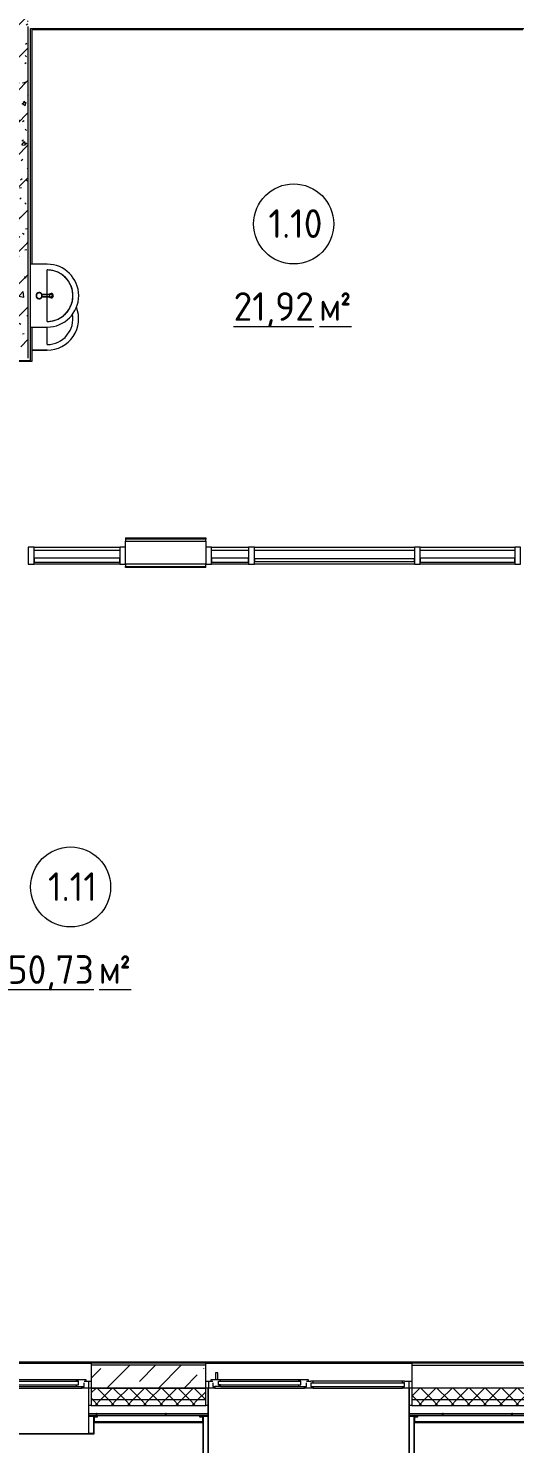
# Model space of a CAD drawing. Header units: millimetres. Extents: x -584918 to 2941280, y 3000189 to 4229862.
# Drawn here: x -439385 to -435135, y 3670590 to 3682957 of the extents above; entities that cross this region are included whole.
import ezdxf

# ---------------------------------------------------------------- set-up
doc = ezdxf.new("R2010")
doc.units = ezdxf.units.MM
for name, color, linetype, lineweight in [('_ Окна', 7, 'Continuous', 0), ('Витраж', 7, 'Continuous', 0), ('Марки помещений', 7, 'Continuous', 0), ('Обобщенные модели', 7, 'Continuous', 0), ('Окна', 7, 'Continuous', 0), ('Панели витража', 7, 'Continuous', 0), ('Перекрытие', 7, 'Continuous', 0), ('Сантехника', 7, 'Continuous', 0), ('Стены', 7, 'Continuous', 0), ('Стены внутренние', 7, 'Continuous', 0), ('Стены наружные', 7, 'Continuous', 0), ('Стены несущие', 7, 'Continuous', 0), ('Стены отделка', 7, 'Continuous', 0), ('Стены перегородки', 7, 'Continuous', 0), ('Стены штриховка', 7, 'Continuous', 0), ('экспертиза условные обозначения', 1, 'Continuous', 0)]:
    doc.layers.add(name, color=color, linetype=linetype, lineweight=lineweight)
doc.styles.add('GOST Common_2', font='', dxfattribs={"height": 500})
doc.styles.add('GOST Common_3', font='', dxfattribs={"width": 0.9, "height": 500})
doc.styles.get('GOST Common_2').set_extended_font_data('GOST Common')
doc.styles.get('GOST Common_3').set_extended_font_data('GOST Common')
pattern_1 = [(45, (-437515.92, 3663725.22), (-235.732, 235.732), []), (45, (-437358.77, 3663725.22), (-235.732, 235.732), [])]
pattern_2 = [(45, (-437515.92, 3663725.22), (-70.7107, 70.7107), []), (135, (-437515.92, 3663725.22), (-70.7107, -70.7107), [])]

# ---------------------------------------------------------------- blocks, each defined once
blk = doc.blocks.new('ADSK_Умывальник_Полукруглый_Керамический_ГОСТ30493-96 - 2-ой величины-1137962-АР Этаж 01')
at = {"layer": 'Сантехника', "color": 9, "true_color": 0xe1b7aa}
for p, q in [((-1704, 17171), (-1849, 17171)), ((-1704, 16906), (-1704, 17121)), ((-1704, 16671), (-1704, 16886)), ((-1849, 16621), (-1704, 16621))]:
    blk.add_line(p, q, dxfattribs=at)
at = {"layer": 'Сантехника', "color": 9, "true_color": 0xe1b7aa, "flags": 128}
blk.add_lwpolyline([(-1704, 16671), (-1695, 16671), (-1686, 16671), (-1677, 16672), (-1668, 16673), (-1659, 16675), (-1651, 16677), (-1642, 16679), (-1633, 16682), (-1625, 16685), (-1616, 16688), (-1608, 16692), (-1600, 16696), (-1592, 16700), (-1585, 16705), (-1577, 16710), (-1570, 16715), (-1563, 16721), (-1556, 16726), (-1549, 16733), (-1543, 16739), (-1537, 16745), (-1531, 16752), (-1525, 16759), (-1520, 16767), (-1515, 16774), (-1510, 16782), (-1506, 16790), (-1502, 16798), (-1498, 16806), (-1494, 16814), (-1491, 16823), (-1489, 16831), (-1486, 16840), (-1484, 16849), (-1482, 16857), (-1481, 16866), (-1480, 16875), (-1479, 16884), (-1479, 16893), (-1479, 16902), (-1480, 16911), (-1480, 16920), (-1482, 16929), (-1483, 16938), (-1485, 16947), (-1487, 16955), (-1490, 16964), (-1493, 16973), (-1496, 16981), (-1500, 16989), (-1503, 16997), (-1508, 17005), (-1512, 17013), (-1517, 17021), (-1522, 17028), (-1528, 17035), (-1533, 17042), (-1539, 17049), (-1546, 17055), (-1552, 17062), (-1559, 17067), (-1566, 17073), (-1573, 17079), (-1580, 17084), (-1588, 17088), (-1596, 17093), (-1604, 17097), (-1612, 17101), (-1620, 17104), (-1629, 17108), (-1637, 17110), (-1646, 17113), (-1655, 17115), (-1663, 17117), (-1672, 17118), (-1681, 17119), (-1690, 17120), (-1699, 17121), (-1704, 17121)], dxfattribs=at)
at = {"layer": 'Сантехника', "color": 9, "true_color": 0xe1b7aa}
for centre, radius, start, end in [((-1704, 16896), 275, 270, 90), ((-1704, 16896), 225, 270, 90), ((-1669, 16896), 20, 90, 150), ((-1669, 16896), 20, 210, 270), ((-1669, 16896), 20, 270, 90)]:
    blk.add_arc(centre, radius, start, end, dxfattribs=at)
blk = doc.blocks.new('ADSK_Смеситель_ГОСТ25809-96 - Для умывальника_Однорукояточный-V130-АР Этаж 01')
at = {"layer": 'Сантехника', "color": 253, "true_color": 0xaaaaaa}
for p, q in [((-1704, 16902), (-1750, 16902)), ((-1750, 16890), (-1704, 16890)), ((-1691, 16906), (-1749, 16906)), ((-1749, 16886), (-1691, 16886)), ((-1683, 16902), (-1704, 16902)), ((-1704, 16891), (-1704, 16901)), ((-1704, 16890), (-1683, 16890)), ((-1668, 16906), (-1691, 16906)), ((-1691, 16886), (-1668, 16886)), ((-1683, 16901), (-1683, 16902)), ((-1683, 16902), (-1683, 16901)), ((-1683, 16901), (-1683, 16891)), ((-1683, 16891), (-1683, 16890)), ((-1683, 16890), (-1683, 16891)), ((-1664, 16906), (-1668, 16906)), ((-1668, 16886), (-1664, 16886))]:
    blk.add_line(p, q, dxfattribs=at)
for radius, start, end in [(27.5, 90, 270), (27.5, 173.3116, 186.6875), (27.5, 135, 168.0226), (27.5, 191.9767, 225), (24.5, 90, 270), (27.5, 113.3113, 126.6872), (27.5, 233.3119, 246.6878), (27.5, 90, 108.0223), (27.5, 251.9769, 270), (27.5, 71.9777, 90), (27.5, 11.0769, 90), (24.5, 270, 90), (27.5, 270, 348.9224), (27.5, 270, 288.0231), (27.5, 53.3128, 66.6887), (27.5, 293.3122, 306.6881), (27.5, 32.4658, 45), (27.5, 315, 327.5342), (27.5, 11.9774, 30), (24.5, 10.2298, 15), (24.5, 10.2298, 15), (24.5, 345, 349.7702), (24.5, 345, 349.7702), (27.5, 330, 348.0233)]:
    blk.add_arc((-1774, 16896), radius, start, end, dxfattribs=at)
for start_param, end_param in [(4.712389, 6.222276), (3.202502, 4.712389)]:
    blk.add_ellipse((-1664, 16896), major_axis=(0, 10), ratio=0.965926, start_param=start_param, end_param=end_param, dxfattribs=at)
for points, knots in [([(-1750, 16900), (-1750, 16900), (-1750, 16901), (-1750, 16901), (-1750, 16902), (-1750, 16902), (-1751, 16902)], [0.13888889, 0.13888889, 0.13888889, 0.13888889, 0.16666667, 0.19444444, 0.20833333, 0.22222222, 0.22222222, 0.22222222, 0.22222222]), ([(-1751, 16889), (-1751, 16889), (-1750, 16889), (-1750, 16890), (-1750, 16890), (-1750, 16891), (-1750, 16891)], [0.77430556, 0.77430556, 0.77430556, 0.77430556, 0.78298611, 0.79166667, 0.82638889, 0.86111111, 0.86111111, 0.86111111, 0.86111111]), ([(-1704, 16902), (-1704, 16902), (-1704, 16902), (-1704, 16901), (-1704, 16901), (-1704, 16901), (-1704, 16901), (-1704, 16901)], [0, 0, 0, 0, 0.166667, 0.333333, 0.5, 0.666667, 1, 1, 1, 1]), ([(-1703, 16890), (-1703, 16890), (-1703, 16890), (-1703, 16890), (-1703, 16890), (-1703, 16890), (-1703, 16890), (-1703, 16891)], [0, 0, 0, 0, 0.166667, 0.333333, 0.5, 0.666667, 1, 1, 1, 1]), ([(-1694, 16891), (-1694, 16889), (-1693, 16887), (-1692, 16886), (-1691, 16886), (-1691, 16886)], [0.1666667, 0.1666667, 0.1666667, 0.1666667, 0.3333333, 0.4166667, 0.5, 0.5, 0.5, 0.5]), ([(-1668, 16906), (-1668, 16906), (-1668, 16906), (-1667, 16906), (-1667, 16905), (-1666, 16905), (-1666, 16905), (-1665, 16905), (-1665, 16905), (-1664, 16904), (-1664, 16904), (-1664, 16903), (-1663, 16903), (-1663, 16902), (-1662, 16902), (-1662, 16901), (-1661, 16899), (-1661, 16898), (-1661, 16896), (-1661, 16896)], [0.5, 0.5, 0.5, 0.5, 0.5208333, 0.5416667, 0.5625, 0.5833333, 0.6041667, 0.625, 0.6458333, 0.6666667, 0.6875, 0.7083333, 0.75, 0.7708333, 0.7916667, 0.8333333, 0.875, 0.9166667, 1, 1, 1, 1]), ([(-1661, 16896), (-1661, 16895), (-1661, 16893), (-1661, 16892), (-1662, 16891), (-1662, 16890), (-1663, 16889), (-1663, 16888), (-1664, 16888), (-1664, 16887), (-1665, 16887), (-1665, 16886), (-1666, 16886), (-1666, 16886), (-1667, 16886), (-1667, 16886), (-1668, 16886), (-1668, 16886), (-1668, 16886)], [0, 0, 0, 0, 0.0833333, 0.125, 0.1666667, 0.2083333, 0.2291667, 0.25, 0.2916667, 0.3333333, 0.3541667, 0.375, 0.3958333, 0.4166667, 0.4375, 0.4583333, 0.4791667, 0.5, 0.5, 0.5, 0.5])]:
    blk.add_open_spline(points, degree=3, knots=knots, dxfattribs=at)
for points in [[(-1749, 16901), (-1749, 16901), (-1749, 16901), (-1749, 16901), (-1750, 16901), (-1750, 16901), (-1750, 16902), (-1750, 16902)], [(-1750, 16890), (-1750, 16890), (-1750, 16890), (-1750, 16890), (-1749, 16890), (-1749, 16890), (-1749, 16891), (-1749, 16891)], [(-1749, 16902), (-1749, 16902), (-1749, 16902), (-1749, 16902)], [(-1749, 16891), (-1749, 16892), (-1749, 16896), (-1749, 16899), (-1749, 16901)], [(-1749, 16890), (-1749, 16890), (-1749, 16890), (-1749, 16890), (-1749, 16890)], [(-1704, 16891), (-1704, 16890), (-1704, 16890), (-1704, 16890), (-1704, 16890), (-1704, 16890)], [(-1703, 16901), (-1703, 16901), (-1703, 16901), (-1703, 16902), (-1703, 16902), (-1703, 16902)], [(-1691, 16906), (-1691, 16906), (-1692, 16905), (-1693, 16904), (-1694, 16903), (-1694, 16901), (-1694, 16901)]]:
    blk.add_open_spline(points, degree=3, dxfattribs=at)
blk = doc.blocks.new('ADSK_СифонБутылочный_ГОСТ23289-94 - Для умывальника_Вертикальный выпуск_DN40-1137964-АР Этаж 01')
at = {"layer": 'Сантехника', "color": 253, "true_color": 0xaaaaaa}
for start, end in [(79.4516, 159.5775), (257.2111, 336.8098)]:
    blk.add_arc((0, 0), 13.3, start, end, dxfattribs=at)
blk = doc.blocks.new('ВК_Домодедово_rvt-1-АР Этаж 01')
at = {"layer": 'Сантехника', "color": 253, "lineweight": 9, "true_color": 0xaaaaaa}
for name in ['ADSK_Умывальник_Полукруглый_Керамический_ГОСТ30493-96 - 2-ой величины-1137962-АР Этаж 01', 'ADSK_Смеситель_ГОСТ25809-96 - Для умывальника_Однорукояточный-V130-АР Этаж 01']:
    blk.add_blockref(name, (0, 0), dxfattribs=at)
at = {"layer": 'Сантехника', "color": 253, "lineweight": 9, "true_color": 0xaaaaaa, "rotation": 149.9999999999594}
blk.add_blockref('ADSK_СифонБутылочный_ГОСТ23289-94 - Для умывальника_Вертикальный выпуск_DN40-1137964-АР Этаж 01', (-1669, 16896), dxfattribs=at)
blk = doc.blocks.new('Системная панель - Cтеклопакет Двухкамерный_36 мм-7512020-АР Этаж 01')
at = {"layer": 'Панели витража', "lineweight": 18}
for p, q in [((162, 18), (-162, 18)), ((-162, 18), (-162, -18)), ((162, -18), (162, 18)), ((-162, -18), (162, -18))]:
    blk.add_line(p, q, dxfattribs=at)
blk = doc.blocks.new('Прямоугольный импост - 50х120 мм _горизонтальный импост витража_-7512009-АР Этаж 01')
at = {"layer": 'Витраж'}
blk.add_line((56, 14669), (-269, 14669), dxfattribs=at)
blk = doc.blocks.new('Прямоугольный импост - 50х150 мм-7511836-АР Этаж 01')
at = {"layer": 'Витраж', "lineweight": 18}
for p, q in [((-50, 35), (0, 35)), ((-50, -115), (-50, 35)), ((0, 35), (0, -115)), ((0, -115), (-50, -115))]:
    blk.add_line(p, q, dxfattribs=at)
blk = doc.blocks.new('Прямоугольный импост - 50х120 мм _горизонтальный импост витража_-7513030-АР Этаж 01')
at = {"layer": 'Витраж'}
blk.add_line((2381, 14669), (1556, 14669), dxfattribs=at)
blk = doc.blocks.new('Прямоугольный импост - 50х150 мм-7511829-АР Этаж 01')
at = {"layer": 'Витраж', "lineweight": 18}
for p, q in [((-25, 35), (25, 35)), ((-25, -115), (-25, 35)), ((25, 35), (25, -115)), ((25, -115), (-25, -115))]:
    blk.add_line(p, q, dxfattribs=at)
blk = doc.blocks.new('Системная панель - Cтеклопакет Двухкамерный_36 мм-7513032-АР Этаж 01')
at = {"layer": 'Панели витража', "lineweight": 18}
for p, q in [((413, 18), (-413, 18)), ((-413, 18), (-413, -18)), ((413, -18), (413, 18)), ((-413, -18), (413, -18))]:
    blk.add_line(p, q, dxfattribs=at)
blk = doc.blocks.new('Прямоугольный импост - 50х150 мм-7511842-АР Этаж 01')
at = {"layer": 'Витраж', "lineweight": 18}
for p, q in [((0, 35), (-50, 35)), ((-50, 35), (-50, -115)), ((0, -115), (0, 35)), ((-50, -115), (0, -115))]:
    blk.add_line(p, q, dxfattribs=at)
blk = doc.blocks.new('Системная панель - Cтеклопакет Двухкамерный_36 мм-7512026-АР Этаж 01')
at = {"layer": 'Панели витража', "lineweight": 18}
for p, q in [((375, 18), (-375, 18)), ((-375, 18), (-375, -18)), ((375, -18), (375, 18)), ((-375, -18), (375, -18))]:
    blk.add_line(p, q, dxfattribs=at)
blk = doc.blocks.new('Прямоугольный импост - 50х120 мм _горизонтальный импост витража_-7512018-АР Этаж 01')
at = {"layer": 'Витраж'}
blk.add_line((-1069, 14669), (-1819, 14669), dxfattribs=at)
blk = doc.blocks.new('Системная панель - Cтеклопакет Однокамерный_25 мм-7757014-АР Этаж 01')
at = {"layer": 'Панели витража', "lineweight": 18}
for p, q in [((700, 12.5), (-700, 12.5)), ((-700, 12.5), (-700, -12.5)), ((700, -12.5), (700, 12.5)), ((-700, -12.5), (700, -12.5))]:
    blk.add_line(p, q, dxfattribs=at)
blk = doc.blocks.new('Прямоугольный импост - 50х120 мм _горизонтальный импост витража_-7512015-АР Этаж 01')
at = {"layer": 'Витраж'}
blk.add_line((1506, 14669), (106, 14669), dxfattribs=at)
blk = doc.blocks.new('ASVP_2D_Раковина - Раковина 550х420-V217-АР Этаж 01')
at = {"layer": 'Сантехника'}
for p, q in [((116, 155), (-35, 155)), ((166, 20), (166, 155)), ((166, 155), (166, 20))]:
    blk.add_line(p, q, dxfattribs=at)
for radius, start, end in [(275, 360, 111.7297), (275, 360, 111.5777), (225, 0, 100.172)]:
    blk.add_arc((-109, 155), radius, start, end, dxfattribs=at)
blk = doc.blocks.new('Окно_ПВХ_1Створка_1Фрамуга-верх - ОП_2100_h_х1150_1ст1фр-7962699-АР Этаж 01')
at = {"layer": '_ Окна'}
for p, q in [((-600, -40), (-537, -40)), ((-600, -100), (-600, -40)), ((-519, -100), (-600, -100)), ((-575, -40), (-575, -100)), ((-555, -26), (-555, -40)), ((-470, -26), (-555, -26)), ((-537, -54), (-537, -86)), ((-537, -86), (-519, -86)), ((-519, -86), (-519, -100)), ((-470, -86), (-519, -86)), ((-488, -40), (-470, -40)), ((-488, -72), (-488, -40)), ((-488, -40), (488, -40)), ((-470, -72), (-488, -72)), ((-488, -72), (488, -72)), ((-470, -40), (-470, -26)), ((-470, -86), (-470, -72)), ((555, -26), (470, -26)), ((470, -40), (470, -26)), ((488, -40), (470, -40)), ((470, -72), (488, -72)), ((470, -86), (470, -72)), ((470, -86), (519, -86)), ((488, -72), (488, -40)), ((519, -86), (537, -86)), ((519, -100), (519, -86)), ((600, -100), (519, -100)), ((537, -40), (600, -40)), ((537, -86), (537, -54)), ((555, -40), (555, -26)), ((575, -40), (575, -100)), ((600, -40), (600, -100))]:
    blk.add_line(p, q, dxfattribs=at)
at = {"layer": 'Окна'}
for p, q in [((-494, 34), (-514, 34)), ((-514, 34), (-514, -26)), ((-494, -26), (-494, 34)), ((-519, -100), (519, -100)), ((470, -26), (-470, -26)), ((-470, -86), (470, -86))]:
    blk.add_line(p, q, dxfattribs=at)
blk = doc.blocks.new('Окно_ПВХ_2Створки_1Фрамуга-верх - ОП_2100_h_х1750_2ст1фр-7975843-АР Этаж 01')
at = {"layer": '_ Окна'}
for p, q in [((-900, -40), (-837, -40)), ((-900, -100), (-900, -40)), ((-819, -100), (-900, -100)), ((-875, -40), (-875, -100)), ((-855, -26), (-855, -40)), ((-770, -26), (-855, -26)), ((-837, -54), (-837, -86)), ((-837, -86), (-819, -86)), ((-819, -86), (-819, -100)), ((-770, -86), (-819, -86)), ((-788, -40), (-770, -40)), ((-788, -72), (-788, -40)), ((-788, -40), (-69, -40)), ((-770, -72), (-788, -72)), ((-788, -72), (-69, -72)), ((-770, -40), (-770, -26)), ((-770, -86), (-770, -72)), ((-2, -26), (-87, -26)), ((-87, -40), (-87, -26)), ((-69, -40), (-87, -40)), ((-87, -72), (-69, -72)), ((-87, -86), (-87, -72)), ((-87, -86), (-38, -86)), ((-69, -72), (-69, -40)), ((-38, -86), (-20, -86)), ((-38, -100), (-38, -86)), ((38, -100), (-38, -100)), ((-20, -40), (20, -40)), ((-20, -86), (-20, -54)), ((-2, -40), (-2, -26)), ((38, -40), (20, -40)), ((20, -54), (20, -86)), ((20, -54), (837, -54)), ((20, -54), (38, -54)), ((20, -86), (38, -86)), ((38, -54), (38, -40)), ((38, -86), (38, -100)), ((38, -86), (819, -86)), ((837, -40), (819, -40)), ((819, -54), (819, -40)), ((837, -54), (819, -54)), ((819, -86), (837, -86)), ((819, -100), (819, -86)), ((900, -100), (819, -100)), ((837, -40), (900, -40)), ((837, -86), (837, -54)), ((875, -40), (875, -100)), ((900, -40), (900, -100))]:
    blk.add_line(p, q, dxfattribs=at)
at = {"layer": 'Окна'}
for p, q in [((-794, 34), (-814, 34)), ((-814, 34), (-814, -26)), ((-794, -26), (-794, 34)), ((-819, -100), (-38, -100)), ((-87, -26), (-770, -26)), ((-770, -86), (-87, -86)), ((819, -40), (38, -40)), ((38, -100), (819, -100))]:
    blk.add_line(p, q, dxfattribs=at)
blk = doc.blocks.new('Откос с зашивкой _верх_низ_ - Откос-V220-АР Этаж 01')
at = {"layer": 'Обобщенные модели'}
for p, q in [((-625, 100), (-625, -50)), ((-575, 100), (-625, 100)), ((-620, -55), (-620, 95)), ((-620, 95), (-575, 95)), ((-580, 100), (-580, -300)), ((-575, 100), (-580, 100)), ((575, 100), (-575, 100)), ((-575, -300), (-575, 100)), ((-575, 95), (-575, 100)), ((-575, 100), (575, 100)), ((580, 100), (575, 100)), ((575, 100), (575, -300)), ((625, 100), (575, 100)), ((575, 100), (575, 95)), ((575, 95), (620, 95)), ((580, -300), (580, 100)), ((620, 95), (620, -55)), ((625, -50), (625, 100)), ((-625, -50), (-655, -50)), ((-655, -50), (-655, -55)), ((-655, -55), (-620, -55)), ((-580, -55), (-620, -55)), ((620, -55), (580, -55)), ((620, -55), (655, -55)), ((655, -50), (625, -50)), ((655, -55), (655, -50))]:
    blk.add_line(p, q, dxfattribs=at)
blk = doc.blocks.new('Откос с зашивкой _верх_низ_ - Откос-7944805-АР Этаж 01')
at = {"layer": 'Обобщенные модели'}
for p, q in [((-925, 500), (-925, -50)), ((-875, 500), (-925, 500)), ((-920, -55), (-920, 495)), ((-920, 495), (-875, 495)), ((-880, 500), (-880, -300)), ((-875, 500), (-880, 500)), ((875, 500), (-875, 500)), ((-875, -300), (-875, 500)), ((-875, 495), (-875, 500)), ((-875, 500), (875, 500)), ((-875, 495), (875, 495)), ((880, 500), (875, 500)), ((875, 500), (875, -300)), ((925, 500), (875, 500)), ((875, 500), (875, 495)), ((875, 495), (920, 495)), ((880, -300), (880, 500)), ((920, 495), (920, -55)), ((925, -50), (925, 500)), ((-925, -50), (-955, -50)), ((-955, -50), (-955, -55)), ((-955, -55), (-920, -55)), ((-880, -55), (-920, -55)), ((920, -55), (880, -55)), ((920, -55), (955, -55)), ((955, -50), (925, -50)), ((955, -55), (955, -50))]:
    blk.add_line(p, q, dxfattribs=at)
blk = doc.blocks.new('Прямоугольный импост - 5х20 мм  _зазор керамогранита цоколя_-7684918-АР Этаж 01')
at = {"layer": 'Витраж'}
for p, q in [((-2.5, -10), (-2.5, 10)), ((-2.5, 10), (2.5, 10)), ((2.5, 10), (2.5, -10)), ((2.5, -10), (-2.5, -10))]:
    blk.add_line(p, q, dxfattribs=at)
blk = doc.blocks.new('ASVP_Марка_Помещение_ДваЗначения - Номер Площадь-685795-АР Этаж 01')
at = {"layer": 'Марки помещений'}
blk.add_circle((0, 0), 3.5, dxfattribs=at)

msp = doc.modelspace()

# ---------------------------------------------------------------- hatches: boundary and pattern name
at = {"layer": 'Стены внутренние'}
h = msp.add_hatch(dxfattribs=at)
h.set_pattern_fill('FP_1', color=256, style=0, pattern_type=2)
h.set_pattern_definition([(45, (-437515.92, 3663725.22), (-141.4214, 141.4214), [])])
h.paths.add_polyline_path([(-439385.026, 3680174.55), (-439385.026, 3684745.914), (-439485.026, 3684786.213), (-439485.026, 3680174.55), (-439438.151, 3680174.55)])
h = msp.add_hatch(dxfattribs=at)
h.set_pattern_fill('FP_2', color=256, style=0, pattern_type=2)
h.set_pattern_definition([(50, (-437515.92, 3663725.22), (364.368, -31.8783), [38.1, -419.1]), (355, (-437515.92, 3663725.2), (-70.486, 382.113), [30.48, -335.28]), (100.451, (-437485.56, 3663722.56), (293.885, 350.2334), [32.38, -356.18]), (46.184, (-437515.92, 3663826.8), (542.1585, -84.086), [57.15, -628.65]), (96.636, (-437470.74, 3663819.8), (474.805, 494.855), [48.57, -534.27]), (351.184, (-437515.9, 3663826.8), (474.81, 494.85), [45.72, -502.92]), (21, (-437465.12, 3663801.42), (303.2285, -204.5305), [38.1, -419.1]), (326, (-437465.12, 3663801.4), (123.604, 368.376), [30.48, -335.28]), (71.451, (-437439.86, 3663784.37), (426.834, 163.843), [32.38, -356.18]), (37.5, (-437515.92, 3663725.22), (6.17665, 169.11015), [16.764, -314.452, 16.764, -323.596, -336.55]), (37.5, (-437515.92, 3663725.22), (6.17665, 169.11015), [-671.576, 16.764, -319.786]), (7.5, (-437515.92, 3663725.22), (133.6389, 200.3615), [16.764, -177.292, 16.764, -306.832, -128.27]), (7.5, (-437515.92, 3663725.22), (133.6389, 200.3615), [-517.652, 16.764, -111.506]), (327.5, (-437629.21, 3663725.22), (271.1818, -11.4584), [16.764, -110.236, 16.764, -379.476, -525.78]), (327.5, (-437629.21, 3663725.22), (271.1818, -11.4584), [-523.24, 16.764, -509.016]), (317.5, (-437680, 3663725.22), (296.2585, 50.8528), [16.764, -148.336, 16.764, -246.38, -373.38]), (317.5, (-437680, 3663725.22), (296.2585, 50.8528), [-428.244, 16.764, -356.616])])
h.paths.add_polyline_path([(-439385.026, 3680174.55), (-439385.026, 3684745.914), (-439485.026, 3684786.213), (-439485.026, 3680174.55), (-439438.151, 3680174.55)])
h = msp.add_hatch(dxfattribs=at)
h.set_pattern_fill('FP_30', color=256, style=0, pattern_type=2)
h.set_pattern_definition([(45, (-437515.92, 3663725.22), (-224.506, 224.506), []), (45, (-437291.42, 3663725.22), (-224.506, 224.506), [396.875, -79.375, 3.353, -76.022])])
h.paths.add_polyline_path([(-440635.026, 3671074.55), (-440035.026, 3671074.55), (-440035.026, 3671274.55), (-440635.026, 3671274.55), (-440635.026, 3671088.55)])
h.paths.add_polyline_path([(-438450.389, 3671074.55), (-437835.026, 3671074.55), (-437835.026, 3671274.55), (-438835.026, 3671274.55), (-438835.026, 3671074.55)])
at = {"layer": 'Стены наружные'}
h = msp.add_hatch(dxfattribs=at)
h.set_pattern_fill('FP_57', color=256, style=0, pattern_type=2)
h.set_pattern_definition(pattern_2)
h.paths.add_polyline_path([(-436035.026, 3670974.55), (-434835.026, 3670974.55), (-434835.026, 3671074.55), (-436035.026, 3671074.55)])
h.paths.add_polyline_path([(-447782.236, 3670974.55), (-447385.026, 3670974.55), (-447385.026, 3671074.55), (-448535.026, 3671074.55), (-448535.026, 3670974.55), (-448435.026, 3670974.55)])
h.paths.add_polyline_path([(-440635.026, 3670974.55), (-440035.026, 3670974.55), (-440035.026, 3671074.55), (-440635.026, 3671074.55)])
h.paths.add_polyline_path([(-446165.026, 3670974.55), (-444985.026, 3670974.55), (-444985.026, 3671074.55), (-446185.026, 3671074.55), (-446185.026, 3670974.55)])
h.paths.add_polyline_path([(-437835.026, 3670974.55), (-437835.026, 3671074.55), (-438835.026, 3671074.55), (-438835.026, 3670974.55), (-437855.026, 3670974.55)])
h.paths.add_polyline_path([(-443165.026, 3670974.55), (-441635.026, 3670974.55), (-441635.026, 3671074.55), (-443185.026, 3671074.55), (-443185.026, 3670974.55)])
h = msp.add_hatch(dxfattribs=at)
h.set_pattern_fill('FP_57', color=256, style=0, pattern_type=2)
h.set_pattern_definition(pattern_2)
h.paths.add_polyline_path([(-435077.856, 3670924.55), (-434735.026, 3670924.55), (-434735.026, 3670974.55), (-436035.026, 3670974.55), (-436035.026, 3670924.55), (-435650.836, 3670924.55)])
h.paths.add_polyline_path([(-443160.026, 3670924.55), (-441635.026, 3670924.55), (-441635.026, 3670974.55), (-443185.026, 3670974.55), (-443185.026, 3670924.55), (-443165.026, 3670924.55)])
h.paths.add_polyline_path([(-440610.026, 3670924.55), (-440035.026, 3670924.55), (-440035.026, 3670974.55), (-440635.026, 3670974.55), (-440635.026, 3670924.55), (-440615.026, 3670924.55)])
h.paths.add_polyline_path([(-438810.026, 3670924.55), (-437835.026, 3670924.55), (-437835.026, 3670974.55), (-438835.026, 3670974.55), (-438835.026, 3670924.55), (-438815.026, 3670924.55)])
h.paths.add_polyline_path([(-445005.026, 3670924.55), (-444985.026, 3670924.55), (-444985.026, 3670974.55), (-446185.026, 3670974.55), (-446185.026, 3670924.55), (-445010.026, 3670924.55)])
h.paths.add_polyline_path([(-447405.026, 3670924.55), (-447385.026, 3670924.55), (-447385.026, 3670974.55), (-448585.026, 3670974.55), (-448585.026, 3670924.55), (-447410.026, 3670924.55)])
h = msp.add_hatch(dxfattribs=at)
h.set_pattern_fill('FP_6', color=256, style=0, pattern_type=2)
h.set_pattern_definition(pattern_1)
h.paths.add_polyline_path([(-438450.389, 3670774.55), (-437860.026, 3670774.55), (-437860.026, 3670782.55), (-438810.026, 3670782.55), (-438810.026, 3670774.55)])
h = msp.add_hatch(dxfattribs=at)
h.set_pattern_fill('FP_6', color=256, style=0, pattern_type=2)
h.set_pattern_definition(pattern_1)
h.paths.add_polyline_path([(-436010.026, 3670774.55), (-435335.026, 3670774.55), (-435335.026, 3670782.55), (-436010.026, 3670782.55)])
h = msp.add_hatch(dxfattribs=at)
h.set_pattern_fill('FP_6', color=256, style=0, pattern_type=2)
h.set_pattern_definition(pattern_1)
h.paths.add_polyline_path([(-434543.047, 3670774.55), (-434543.026, 3670774.55), (-434543.026, 3670782.55), (-435335.026, 3670782.55), (-435335.026, 3670774.55), (-434593.026, 3670774.55)])
at = {"layer": 'экспертиза условные обозначения'}
h = msp.add_hatch(dxfattribs=at)
h.set_pattern_fill('GRASS', color=3, scale=24)
h.set_pattern_definition([(90, (-478209.37, 3564622.25), (-431.0523, 431.0523), [114.3, -747.8046]), (45, (-478209.37, 3564622.25), (-431.0523, 431.0523), [114.3, -495.3]), (135, (-478209.37, 3564622.25), (-431.0523, -431.0523), [114.3, -495.3])])
edge = h.paths.add_edge_path()
edge.add_line((-438292.262, 3686569.652), (-430259.503, 3683333.416))
edge.add_line((-430259.503, 3683333.416), (-428543.593, 3682641.93))
edge.add_line((-428543.593, 3682641.93), (-415272.751, 3677293.979))
edge.add_line((-415272.751, 3677293.979), (-415982.926, 3675531.693))
edge.add_line((-415982.926, 3675531.693), (-415982.926, 3673474.55))
edge.add_line((-415982.926, 3673474.55), (-417482.926, 3673474.55))
edge.add_line((-417482.926, 3673474.55), (-417482.926, 3676136.17))
edge.add_line((-417482.926, 3676136.17), (-421682.926, 3677828.708))
edge.add_line((-421682.926, 3677828.708), (-421682.926, 3677774.55))
edge.add_line((-421682.926, 3677774.55), (-423032.926, 3677774.55))
edge.add_line((-423032.926, 3677774.55), (-423032.926, 3678372.737))
edge.add_line((-423032.926, 3678372.737), (-424526.313, 3678974.55))
edge.add_line((-424526.313, 3678974.55), (-426708.102, 3678974.55))
edge.add_line((-426708.102, 3678974.55), (-426708.102, 3679852.235))
edge.add_line((-426708.102, 3679852.235), (-428273.224, 3680482.499))
edge.add_line((-428273.224, 3680482.499), (-430623.41, 3681425.916))
edge.add_arc((-430932.926, 3680370.36), 1100, 73.6575304, 174.5648861)
edge.add_line((-432027.98, 3680474.55), (-434782.926, 3680474.55))
edge.add_line((-434782.926, 3680474.55), (-434782.926, 3683107.812))
edge.add_line((-434782.926, 3683107.812), (-439002.437, 3684807.366))
edge.add_line((-439002.437, 3684807.366), (-438292.262, 3686569.652))

# ---------------------------------------------------------------- linework, layer by layer
at = {"layer": 'Перекрытие'}
for p, q in [((-439335.026, 3678424.55), (-438585.026, 3678424.55)), ((-438535.026, 3678424.55), (-438535.026, 3678474.55)), ((-437835.026, 3678474.55), (-437835.026, 3678424.55)), ((-437785.026, 3678424.55), (-437460.026, 3678424.55)), ((-437410.026, 3678424.55), (-436010.026, 3678424.55)), ((-435960.026, 3678424.55), (-435135.026, 3678424.55)), ((-438585.026, 3678274.55), (-439335.026, 3678274.55)), ((-437460.026, 3678274.55), (-437785.026, 3678274.55)), ((-436010.026, 3678274.55), (-437410.026, 3678274.55)), ((-435135.026, 3678274.55), (-435960.026, 3678274.55))]:
    msp.add_line(p, q, dxfattribs=at)
at = {"layer": 'Стены'}
for p, q in [((-438855.026, 3670854.55), (-438790.026, 3670854.55)), ((-438790.026, 3670834.55), (-438855.026, 3670834.55)), ((-438790.026, 3670834.55), (-438790.026, 3670854.55)), ((-438785.026, 3670854.55), (-438185.026, 3670854.55)), ((-438785.026, 3670834.55), (-438785.026, 3670854.55)), ((-438185.026, 3670834.55), (-438785.026, 3670834.55)), ((-438185.026, 3670834.55), (-438185.026, 3670854.55)), ((-438180.026, 3670854.55), (-437815.026, 3670854.55)), ((-438180.026, 3670834.55), (-438180.026, 3670854.55)), ((-437815.026, 3670834.55), (-438180.026, 3670834.55)), ((-436055.026, 3670854.55), (-435765.026, 3670854.55)), ((-435765.026, 3670834.55), (-436055.026, 3670834.55)), ((-435765.026, 3670834.55), (-435765.026, 3670854.55)), ((-435760.026, 3670854.55), (-435160.026, 3670854.55)), ((-435760.026, 3670834.55), (-435760.026, 3670854.55)), ((-435160.026, 3670834.55), (-435760.026, 3670834.55)), ((-435160.026, 3670834.55), (-435160.026, 3670854.55)), ((-435155.026, 3670854.55), (-434615.026, 3670854.55)), ((-435155.026, 3670834.55), (-435155.026, 3670854.55)), ((-434595.026, 3670834.55), (-435155.026, 3670834.55))]:
    msp.add_line(p, q, dxfattribs=at)
at = {"layer": 'Стены внутренние'}
for p, q in [((-435065.026, 3682944.55), (-439355.026, 3682944.55)), ((-439355.026, 3682944.55), (-439355.026, 3680895.826)), ((-439355.026, 3680345.826), (-439355.026, 3680044.55)), ((-439355.026, 3680044.55), (-440655.026, 3680044.55)), ((-438535.026, 3678504.55), (-437835.026, 3678504.55)), ((-438535.026, 3678504.55), (-438535.026, 3678494.55)), ((-437835.026, 3678504.55), (-437835.026, 3678494.55)), ((-438535.026, 3678244.55), (-438535.026, 3678254.55)), ((-437835.026, 3678244.55), (-438535.026, 3678244.55)), ((-437835.026, 3678244.55), (-437835.026, 3678254.55)), ((-442305.026, 3671304.55), (-435065.026, 3671304.55)), ((-440035.026, 3671294.55), (-438835.026, 3671294.55)), ((-437835.026, 3671294.55), (-436035.026, 3671294.55)), ((-436035.026, 3671274.55), (-436035.026, 3671134.55))]:
    msp.add_line(p, q, dxfattribs=at)
at = {"layer": 'Стены наружные'}
for p, q in [((-438835.026, 3670924.55), (-438855.026, 3670924.55)), ((-437815.026, 3670924.55), (-437835.026, 3670924.55)), ((-436035.026, 3670924.55), (-436055.026, 3670924.55)), ((-438855.026, 3670832.55), (-438810.026, 3670832.55)), ((-437860.026, 3670832.55), (-437815.026, 3670832.55)), ((-436055.026, 3670832.55), (-436010.026, 3670832.55))]:
    msp.add_line(p, q, dxfattribs=at)
at = {"layer": 'Стены несущие'}
for p, q in [((-439385.026, 3680074.55), (-439385.026, 3682974.55)), ((-438835.026, 3671274.55), (-438835.026, 3671134.55)), ((-437835.026, 3671274.55), (-438835.026, 3671274.55)), ((-437835.026, 3671134.55), (-437835.026, 3671274.55)), ((-438835.026, 3671074.55), (-437835.026, 3671074.55)), ((-437835.026, 3671074.55), (-438835.026, 3671074.55))]:
    msp.add_line(p, q, dxfattribs=at)
at = {"layer": 'Стены отделка'}
for p, q in [((-439365.026, 3682954.55), (-435055.026, 3682954.55)), ((-439365.026, 3680054.55), (-439365.026, 3682954.55)), ((-440665.026, 3680054.55), (-439365.026, 3680054.55)), ((-437835.026, 3678494.55), (-438535.026, 3678494.55)), ((-438535.026, 3678494.55), (-438535.026, 3678474.55)), ((-438535.026, 3678474.55), (-437835.026, 3678474.55)), ((-437835.026, 3678474.55), (-437835.026, 3678494.55)), ((-437835.026, 3678274.55), (-438535.026, 3678274.55)), ((-438535.026, 3678274.55), (-438535.026, 3678254.55)), ((-438535.026, 3678254.55), (-437835.026, 3678254.55)), ((-437835.026, 3678254.55), (-437835.026, 3678274.55)), ((-437835.026, 3671294.55), (-438835.026, 3671294.55)), ((-438835.026, 3671294.55), (-438835.026, 3671274.55)), ((-437835.026, 3671274.55), (-437835.026, 3671294.55)), ((-435055.026, 3671294.55), (-436035.026, 3671294.55)), ((-436035.026, 3671294.55), (-436035.026, 3671274.55)), ((-436035.026, 3671274.55), (-435035.026, 3671274.55)), ((-437860.026, 3670832.55), (-438810.026, 3670832.55)), ((-438810.026, 3670832.55), (-438810.026, 3670774.55)), ((-438810.026, 3670774.55), (-437860.026, 3670774.55)), ((-437860.026, 3670774.55), (-437860.026, 3670832.55)), ((-434593.026, 3670832.55), (-436010.026, 3670832.55)), ((-436010.026, 3670832.55), (-436010.026, 3670774.55)), ((-436010.026, 3670774.55), (-434535.026, 3670774.55))]:
    msp.add_line(p, q, dxfattribs=at)
at = {"layer": 'Стены перегородки'}
for p, q in [((-438835.026, 3671074.55), (-438835.026, 3670924.55)), ((-437835.026, 3670924.55), (-437835.026, 3671074.55)), ((-434835.026, 3671074.55), (-436035.026, 3671074.55)), ((-436035.026, 3671074.55), (-436035.026, 3670924.55)), ((-438835.026, 3670924.55), (-437835.026, 3670924.55)), ((-436035.026, 3670924.55), (-434685.026, 3670924.55))]:
    msp.add_line(p, q, dxfattribs=at)
at = {"layer": 'Стены штриховка'}
for p, q in [((-438835.026, 3670974.55), (-437835.026, 3670974.55)), ((-436035.026, 3670974.55), (-434735.026, 3670974.55)), ((-438810.026, 3670782.55), (-437860.026, 3670782.55)), ((-436010.026, 3670782.55), (-434543.026, 3670782.55))]:
    msp.add_line(p, q, dxfattribs=at)

# ---------------------------------------------------------------- block references
msp.add_blockref('ВК_Домодедово_rvt-1-АР Этаж 01', (-437515.924, 3663725.217))
at = {"layer": 'Витраж', "rotation": 180}
for p in [(-439385.026, 3678309.55), (-437835.026, 3678309.55)]:
    msp.add_blockref('Прямоугольный импост - 50х150 мм-7511842-АР Этаж 01', p, dxfattribs=at)
at = {"layer": 'Витраж', "extrusion": (0, 0, -1), "rotation": 180}
for name, p in [('Прямоугольный импост - 50х150 мм-7511836-АР Этаж 01', (438535.026, 3678309.55)), ('Прямоугольный импост - 50х150 мм-7511829-АР Этаж 01', (437435.026, 3678309.55)), ('Прямоугольный импост - 50х150 мм-7511829-АР Этаж 01', (435985.026, 3678309.55)), ('Прямоугольный импост - 50х150 мм-7511836-АР Этаж 01', (435085.026, 3678309.55))]:
    msp.add_blockref(name, p, dxfattribs=at)
at = {"layer": 'Витраж'}
for name in ['Прямоугольный импост - 50х120 мм _горизонтальный импост витража_-7512018-АР Этаж 01', 'Прямоугольный импост - 50х120 мм _горизонтальный импост витража_-7512009-АР Этаж 01', 'Прямоугольный импост - 50х120 мм _горизонтальный импост витража_-7512015-АР Этаж 01', 'Прямоугольный импост - 50х120 мм _горизонтальный импост витража_-7513030-АР Этаж 01']:
    msp.add_blockref(name, (-437515.924, 3663725.217), dxfattribs=at)
at = {"layer": 'Витраж', "extrusion": (0, 0, -1)}
for p in [(438787.526, 3670844.55), (438182.526, 3670844.55), (435762.526, 3670844.55), (435157.526, 3670844.55)]:
    msp.add_blockref('Прямоугольный импост - 5х20 мм  _зазор керамогранита цоколя_-7684918-АР Этаж 01', p, dxfattribs=at)
at = {"layer": 'Марки помещений', "xscale": 99.99999999999993, "yscale": 99.99999999999993, "zscale": 99.99999999999993}
for p in [(-437065.924, 3681248.113), (-439015.547, 3675454.593)]:
    msp.add_blockref('ASVP_Марка_Помещение_ДваЗначения - Номер Площадь-685795-АР Этаж 01', p, dxfattribs=at)
at = {"layer": 'Обобщенные модели', "rotation": 180}
for name, p in [('Откос с зашивкой _верх_низ_ - Откос-V220-АР Этаж 01', (-439435.026, 3670774.55)), ('Откос с зашивкой _верх_низ_ - Откос-7944805-АР Этаж 01', (-436935.026, 3670774.55))]:
    msp.add_blockref(name, p, dxfattribs=at)
at = {"layer": 'Окна'}
for name, p in [('Окно_ПВХ_1Створка_1Фрамуга-верх - ОП_2100_h_х1150_1ст1фр-7962699-АР Этаж 01', (-439435.026, 3671174.55)), ('Окно_ПВХ_2Створки_1Фрамуга-верх - ОП_2100_h_х1750_2ст1фр-7975843-АР Этаж 01', (-436935.026, 3671174.55))]:
    msp.add_blockref(name, p, dxfattribs=at)
at = {"layer": 'Панели витража'}
for name, p in [('Системная панель - Cтеклопакет Двухкамерный_36 мм-7512026-АР Этаж 01', (-438960.026, 3678309.55)), ('Системная панель - Cтеклопакет Двухкамерный_36 мм-7512020-АР Этаж 01', (-437622.526, 3678309.55)), ('Системная панель - Cтеклопакет Однокамерный_25 мм-7757014-АР Этаж 01', (-436710.026, 3678309.55)), ('Системная панель - Cтеклопакет Двухкамерный_36 мм-7513032-АР Этаж 01', (-435547.526, 3678309.55))]:
    msp.add_blockref(name, p, dxfattribs=at)
at = {"layer": 'Сантехника', "rotation": 269.9999999999587}
msp.add_blockref('ASVP_2D_Раковина - Раковина 550х420-V217-АР Этаж 01', (-439375.026, 3680310.475), dxfattribs=at)

# ---------------------------------------------------------------- texts
at = {"layer": 'Марки помещений', "char_height": 250, "attachment_point": 1}
for s, insert, width, style in [('1.10', (-437286.882, 3681375.838), 548.35425, 'GOST Common_2'), ('\\L21,92 ', (-437591.518, 3680651.307), 909.11362, 'GOST Common_2'), ('\\L\\fGOST Common|b0|i0|c238|p34|;\\W.9;\\L²', (-436662.83, 3680651.307), 165.94931, 'GOST Common_3'), ('\\L\\fGOST Common|b0|i0|c204|p34|;\\W.9;\\Lм', (-436841.424, 3680651.307), 216.45562, 'GOST Common_2'), ('1.11', (-439213.104, 3675582.318), 490.63275, 'GOST Common_2'), ('\\L50,73 ', (-439564.99, 3674857.788), 966.83512, 'GOST Common_2'), ('\\L\\fGOST Common|b0|i0|c238|p34|;\\W.9;\\L²', (-438588.678, 3674857.788), 165.94931, 'GOST Common_3'), ('\\L\\fGOST Common|b0|i0|c204|p34|;\\W.9;\\Lм', (-438767.272, 3674857.788), 216.45562, 'GOST Common_2')]:
    msp.add_mtext(s, dxfattribs=dict(at, insert=insert, width=width, style=style))

doc.saveas('drawing.dxf')
